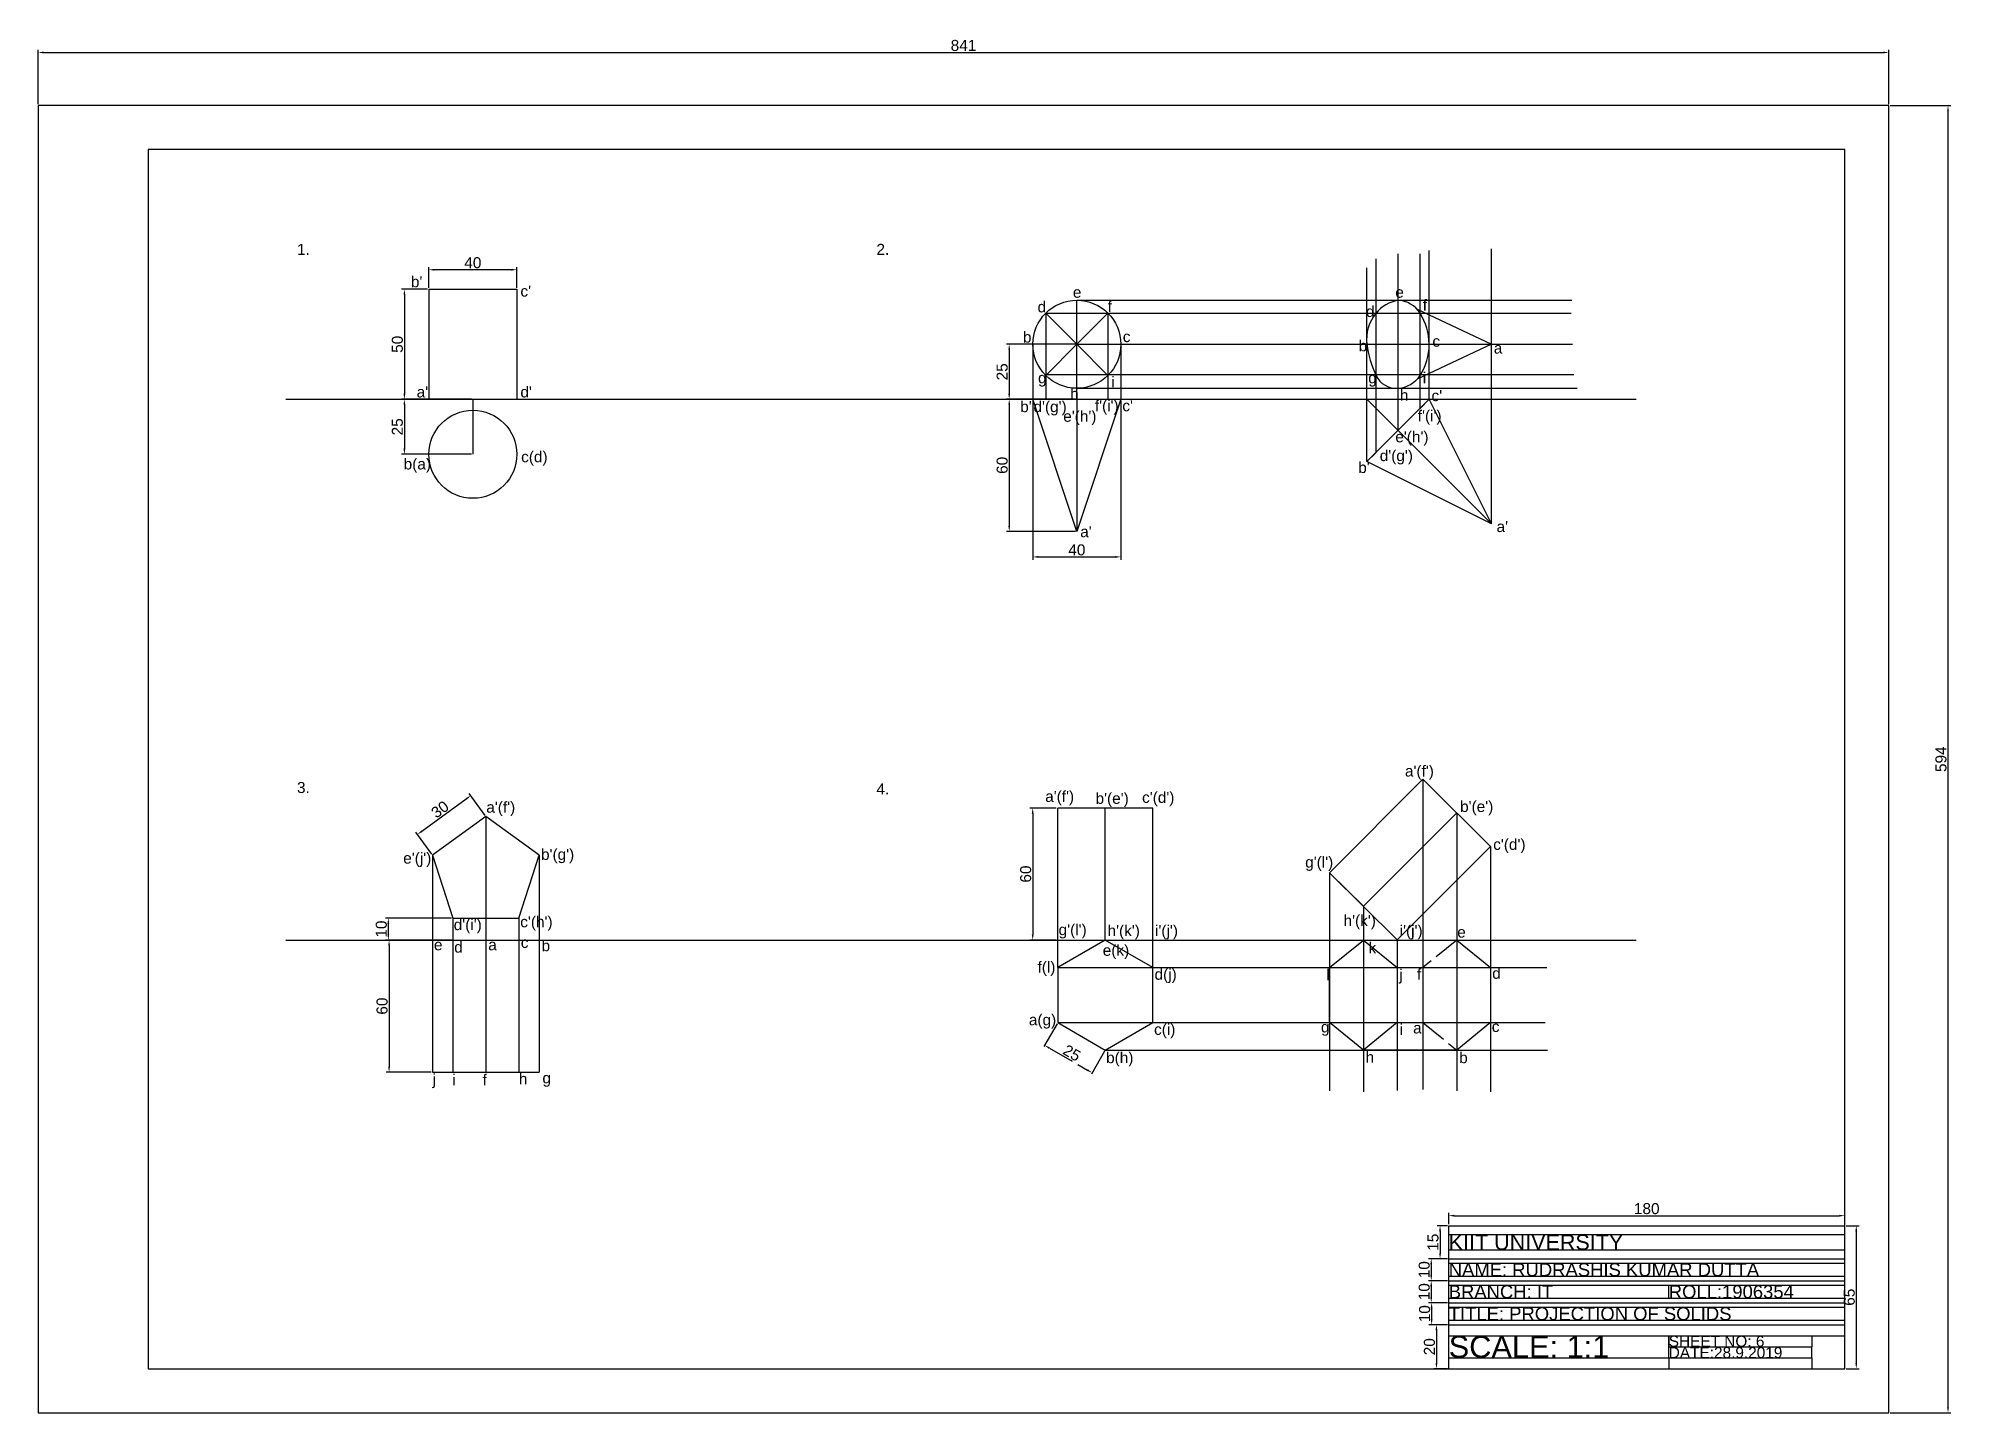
# Model space of a CAD drawing. Header units: millimetres. Extents: x 1519 to 2388, y 1512 to 2136.
import ezdxf

# ---------------------------------------------------------------- set-up
doc = ezdxf.new("R2010")
doc.units = ezdxf.units.MM
doc.linetypes.add('ACAD_ISO02W100', pattern=[15, 12, -3])
doc.styles.get("Standard").update_dxf_attribs({"font": 'arial.ttf', "height": 5})
doc.dimstyles.new('ISO-25', dxfattribs={"dimtxt": 2.5, "dimasz": 2.5, "dimexe": 1.25, "dimexo": 0.625, "dimtad": 1, "dimtxsty": 'Standard', "dimcen": 2.5, "dimadec": 0, "dimazin": 0, "dimtfac": 1, "dimtmove": 0, "dimatfit": 3, "dimfxl": 1, "dimarcsym": 0})

# ---------------------------------------------------------------- blocks, each defined once
blk = doc.blocks.new('*D1')
at = {"color": 0, "lineweight": -2, "transparency": 16777216}
for p, q in [((1518.51, 2106.32), (1518.51, 2131.11)), ((1521.01, 2129.86), (2357.01, 2129.86)), ((2359.51, 2106.32), (2359.51, 2131.11))]:
    blk.add_line(p, q, dxfattribs=at)
at = {"color": 0, "transparency": 16777216}
for points in [[(1521.01, 2130.28), (1521.01, 2129.44), (1518.51, 2129.86)], [(2357.01, 2130.28), (2357.01, 2129.44), (2359.51, 2129.86)]]:
    blk.add_solid(points, dxfattribs=at)
at = {"layer": 'Defpoints', "color": 0, "transparency": 16777216}
for p in [(2359.51, 2129.86), (1518.51, 2105.69), (2359.51, 2105.69)]:
    blk.add_point(p, dxfattribs=at)
at = {"color": 0, "transparency": 16777216, "insert": (1939.01, 2133.04), "char_height": 5, "attachment_point": 5}
blk.add_mtext('841', dxfattribs=at)
blk = doc.blocks.new('*D2')
at = {"color": 0, "lineweight": -2, "transparency": 16777216}
for p, q in [((2360.14, 2105.69), (2387.67, 2105.69)), ((2386.42, 2103.19), (2386.42, 1514.19)), ((2360.14, 1511.69), (2387.67, 1511.69))]:
    blk.add_line(p, q, dxfattribs=at)
at = {"color": 0, "transparency": 16777216}
for points in [[(2386, 2103.19), (2386.84, 2103.19), (2386.42, 2105.69)], [(2386, 1514.19), (2386.84, 1514.19), (2386.42, 1511.69)]]:
    blk.add_solid(points, dxfattribs=at)
at = {"layer": 'Defpoints', "color": 0, "transparency": 16777216}
for p in [(2359.51, 2105.69), (2359.51, 1511.69), (2386.42, 1511.69)]:
    blk.add_point(p, dxfattribs=at)
at = {"color": 0, "transparency": 16777216, "insert": (2383.24, 1808.69), "char_height": 5, "attachment_point": 5, "rotation": 90}
blk.add_mtext('594', dxfattribs=at)
blk = doc.blocks.new('*D3')
at = {"color": 0, "lineweight": -2, "transparency": 16777216}
for p, q in [((2159.51, 1597.32), (2159.51, 1602.5)), ((2162.01, 1601.25), (2337.01, 1601.25)), ((2339.51, 1597.32), (2339.51, 1602.5))]:
    blk.add_line(p, q, dxfattribs=at)
at = {"color": 0, "transparency": 16777216}
for points in [[(2162.01, 1601.67), (2162.01, 1600.84), (2159.51, 1601.25)], [(2337.01, 1601.67), (2337.01, 1600.84), (2339.51, 1601.25)]]:
    blk.add_solid(points, dxfattribs=at)
at = {"layer": 'Defpoints', "color": 0, "transparency": 16777216}
for p in [(2339.51, 1601.25), (2159.51, 1596.69), (2339.51, 1596.69)]:
    blk.add_point(p, dxfattribs=at)
at = {"color": 0, "transparency": 16777216, "insert": (2249.51, 1604.43), "char_height": 5, "attachment_point": 5}
blk.add_mtext('180', dxfattribs=at)
blk = doc.blocks.new('*D4')
at = {"color": 0, "lineweight": -2, "transparency": 16777216}
for p, q in [((2340.14, 1596.69), (2345.99, 1596.69)), ((2344.74, 1594.19), (2344.74, 1534.19)), ((2340.14, 1531.69), (2345.99, 1531.69))]:
    blk.add_line(p, q, dxfattribs=at)
at = {"color": 0, "transparency": 16777216}
for points in [[(2344.32, 1594.19), (2345.15, 1594.19), (2344.74, 1596.69)], [(2344.32, 1534.19), (2345.15, 1534.19), (2344.74, 1531.69)]]:
    blk.add_solid(points, dxfattribs=at)
at = {"layer": 'Defpoints', "color": 0, "transparency": 16777216}
for p in [(2339.51, 1596.69), (2339.51, 1531.69), (2344.74, 1531.69)]:
    blk.add_point(p, dxfattribs=at)
at = {"color": 0, "transparency": 16777216, "insert": (2341.56, 1564.19), "char_height": 5, "attachment_point": 5, "rotation": 90}
blk.add_mtext('65', dxfattribs=at)
blk = doc.blocks.new('*D5')
at = {"color": 0, "lineweight": -2, "transparency": 16777216}
for p, q in [((2158.89, 1596.69), (2154.33, 1596.69)), ((2155.58, 1594.19), (2155.58, 1584.19)), ((2158.89, 1581.69), (2154.33, 1581.69))]:
    blk.add_line(p, q, dxfattribs=at)
at = {"color": 0, "transparency": 16777216}
for points in [[(2155.16, 1594.19), (2155.99, 1594.19), (2155.58, 1596.69)], [(2155.16, 1584.19), (2155.99, 1584.19), (2155.58, 1581.69)]]:
    blk.add_solid(points, dxfattribs=at)
at = {"layer": 'Defpoints', "color": 0, "transparency": 16777216}
for p in [(2159.51, 1596.69), (2155.58, 1581.69), (2159.51, 1581.69)]:
    blk.add_point(p, dxfattribs=at)
at = {"color": 0, "transparency": 16777216, "insert": (2152.4, 1589.19), "char_height": 5, "attachment_point": 5, "rotation": 90}
blk.add_mtext('15', dxfattribs=at)
blk = doc.blocks.new('*D6')
at = {"color": 0, "lineweight": -2, "transparency": 16777216}
for p, q in [((2158.89, 1581.69), (2150.32, 1581.69)), ((2151.57, 1579.19), (2151.57, 1574.19)), ((2158.89, 1571.69), (2150.32, 1571.69))]:
    blk.add_line(p, q, dxfattribs=at)
at = {"color": 0, "transparency": 16777216}
for points in [[(2151.15, 1579.19), (2151.99, 1579.19), (2151.57, 1581.69)], [(2151.15, 1574.19), (2151.99, 1574.19), (2151.57, 1571.69)]]:
    blk.add_solid(points, dxfattribs=at)
at = {"layer": 'Defpoints', "color": 0, "transparency": 16777216}
for p in [(2159.51, 1581.69), (2151.57, 1571.69), (2159.51, 1571.69)]:
    blk.add_point(p, dxfattribs=at)
at = {"color": 0, "transparency": 16777216, "insert": (2148.39, 1576.69), "char_height": 5, "attachment_point": 5, "rotation": 90}
blk.add_mtext('10', dxfattribs=at)
blk = doc.blocks.new('*D7')
at = {"color": 0, "lineweight": -2, "transparency": 16777216}
for p, q in [((2158.89, 1571.69), (2150.32, 1571.69)), ((2151.57, 1569.19), (2151.57, 1564.19)), ((2158.89, 1561.69), (2150.32, 1561.69))]:
    blk.add_line(p, q, dxfattribs=at)
at = {"color": 0, "transparency": 16777216}
for points in [[(2151.15, 1569.19), (2151.99, 1569.19), (2151.57, 1571.69)], [(2151.15, 1564.19), (2151.99, 1564.19), (2151.57, 1561.69)]]:
    blk.add_solid(points, dxfattribs=at)
at = {"layer": 'Defpoints', "color": 0, "transparency": 16777216}
for p in [(2159.51, 1571.69), (2151.57, 1561.69), (2159.51, 1561.69)]:
    blk.add_point(p, dxfattribs=at)
at = {"color": 0, "transparency": 16777216, "insert": (2148.39, 1566.69), "char_height": 5, "attachment_point": 5, "rotation": 90}
blk.add_mtext('10', dxfattribs=at)
blk = doc.blocks.new('*D8')
at = {"color": 0, "lineweight": -2, "transparency": 16777216}
for p, q in [((2158.89, 1561.69), (2150.5, 1561.69)), ((2151.75, 1559.19), (2151.75, 1554.19)), ((2158.89, 1551.69), (2150.5, 1551.69))]:
    blk.add_line(p, q, dxfattribs=at)
at = {"color": 0, "transparency": 16777216}
for points in [[(2151.33, 1559.19), (2152.17, 1559.19), (2151.75, 1561.69)], [(2151.33, 1554.19), (2152.17, 1554.19), (2151.75, 1551.69)]]:
    blk.add_solid(points, dxfattribs=at)
at = {"layer": 'Defpoints', "color": 0, "transparency": 16777216}
for p in [(2159.51, 1561.69), (2151.75, 1551.69), (2159.51, 1551.69)]:
    blk.add_point(p, dxfattribs=at)
at = {"color": 0, "transparency": 16777216, "insert": (2148.57, 1556.69), "char_height": 5, "attachment_point": 5, "rotation": 90}
blk.add_mtext('10', dxfattribs=at)
blk = doc.blocks.new('*D9')
at = {"color": 0, "lineweight": -2, "transparency": 16777216}
for p, q in [((2158.89, 1551.69), (2152.69, 1551.69)), ((2153.94, 1549.19), (2153.94, 1534.19)), ((2158.89, 1531.69), (2152.69, 1531.69))]:
    blk.add_line(p, q, dxfattribs=at)
at = {"color": 0, "transparency": 16777216}
for points in [[(2153.52, 1549.19), (2154.35, 1549.19), (2153.94, 1551.69)], [(2153.52, 1534.19), (2154.35, 1534.19), (2153.94, 1531.69)]]:
    blk.add_solid(points, dxfattribs=at)
at = {"layer": 'Defpoints', "color": 0, "transparency": 16777216}
for p in [(2159.51, 1551.69), (2153.94, 1531.69), (2159.51, 1531.69)]:
    blk.add_point(p, dxfattribs=at)
at = {"color": 0, "transparency": 16777216, "insert": (2150.76, 1541.69), "char_height": 5, "attachment_point": 5, "rotation": 90}
blk.add_mtext('20', dxfattribs=at)
blk = doc.blocks.new('*D10')
at = {"color": 0, "lineweight": -2, "transparency": 16777216}
for p, q in [((1695.4, 2022.24), (1683.66, 2022.24)), ((1684.91, 2019.74), (1684.91, 1974.74)), ((1695.4, 1972.24), (1683.66, 1972.24))]:
    blk.add_line(p, q, dxfattribs=at)
at = {"color": 0, "transparency": 16777216}
for points in [[(1684.49, 2019.74), (1685.32, 2019.74), (1684.91, 2022.24)], [(1684.49, 1974.74), (1685.32, 1974.74), (1684.91, 1972.24)]]:
    blk.add_solid(points, dxfattribs=at)
at = {"layer": 'Defpoints', "color": 0, "transparency": 16777216}
for p in [(1696.02, 2022.24), (1684.91, 1972.24), (1696.02, 1972.24)]:
    blk.add_point(p, dxfattribs=at)
at = {"color": 0, "transparency": 16777216, "insert": (1681.73, 1997.24), "char_height": 5, "attachment_point": 5, "rotation": 90}
blk.add_mtext('50', dxfattribs=at)
blk = doc.blocks.new('*D11')
at = {"color": 0, "lineweight": -2, "transparency": 16777216}
for p, q in [((1696.02, 2022.87), (1696.02, 2032.36)), ((1733.52, 2031.11), (1698.52, 2031.11)), ((1736.02, 2022.87), (1736.02, 2032.36))]:
    blk.add_line(p, q, dxfattribs=at)
at = {"color": 0, "transparency": 16777216}
for points in [[(1698.52, 2031.52), (1698.52, 2030.69), (1696.02, 2031.11)], [(1733.52, 2031.52), (1733.52, 2030.69), (1736.02, 2031.11)]]:
    blk.add_solid(points, dxfattribs=at)
at = {"layer": 'Defpoints', "color": 0, "transparency": 16777216}
for p in [(1696.02, 2031.11), (1696.02, 2022.24), (1736.02, 2022.24)]:
    blk.add_point(p, dxfattribs=at)
at = {"color": 0, "transparency": 16777216, "insert": (1716.02, 2034.29), "char_height": 5, "attachment_point": 5}
blk.add_mtext('40', dxfattribs=at)
blk = doc.blocks.new('*D12')
at = {"color": 0, "lineweight": -2, "transparency": 16777216}
for p, q in [((1715.4, 1972.24), (1683.66, 1972.24)), ((1684.91, 1969.74), (1684.91, 1949.74)), ((1715.4, 1947.24), (1683.66, 1947.24))]:
    blk.add_line(p, q, dxfattribs=at)
at = {"color": 0, "transparency": 16777216}
for points in [[(1684.49, 1969.74), (1685.32, 1969.74), (1684.91, 1972.24)], [(1684.49, 1949.74), (1685.32, 1949.74), (1684.91, 1947.24)]]:
    blk.add_solid(points, dxfattribs=at)
at = {"layer": 'Defpoints', "color": 0, "transparency": 16777216}
for p in [(1716.02, 1972.24), (1684.91, 1947.24), (1716.02, 1947.24)]:
    blk.add_point(p, dxfattribs=at)
at = {"color": 0, "transparency": 16777216, "insert": (1681.73, 1959.74), "char_height": 5, "attachment_point": 5, "rotation": 90}
blk.add_mtext('25', dxfattribs=at)
blk = doc.blocks.new('*D13')
at = {"color": 0, "lineweight": -2, "transparency": 16777216}
for p, q in [((1989.9, 1972.24), (1958.52, 1972.24)), ((1959.77, 1969.74), (1959.77, 1914.74)), ((1989.9, 1912.24), (1958.52, 1912.24))]:
    blk.add_line(p, q, dxfattribs=at)
at = {"color": 0, "transparency": 16777216}
for points in [[(1959.36, 1969.74), (1960.19, 1969.74), (1959.77, 1972.24)], [(1959.36, 1914.74), (1960.19, 1914.74), (1959.77, 1912.24)]]:
    blk.add_solid(points, dxfattribs=at)
at = {"layer": 'Defpoints', "color": 0, "transparency": 16777216}
for p in [(1990.52, 1972.24), (1959.77, 1912.24), (1990.52, 1912.24)]:
    blk.add_point(p, dxfattribs=at)
at = {"color": 0, "transparency": 16777216, "insert": (1956.59, 1942.24), "char_height": 5, "attachment_point": 5, "rotation": 90}
blk.add_mtext('60', dxfattribs=at)
blk = doc.blocks.new('*D14')
at = {"color": 0, "lineweight": -2, "transparency": 16777216}
for p, q in [((1989.9, 1997.24), (1958.52, 1997.24)), ((1959.77, 1994.74), (1959.77, 1974.74)), ((1989.9, 1972.24), (1958.52, 1972.24))]:
    blk.add_line(p, q, dxfattribs=at)
at = {"color": 0, "transparency": 16777216}
for points in [[(1959.36, 1994.74), (1960.19, 1994.74), (1959.77, 1997.24)], [(1959.36, 1974.74), (1960.19, 1974.74), (1959.77, 1972.24)]]:
    blk.add_solid(points, dxfattribs=at)
at = {"layer": 'Defpoints', "color": 0, "transparency": 16777216}
for p in [(1990.52, 1997.24), (1959.77, 1972.24), (1990.52, 1972.24)]:
    blk.add_point(p, dxfattribs=at)
at = {"color": 0, "transparency": 16777216, "insert": (1956.59, 1984.74), "char_height": 5, "attachment_point": 5, "rotation": 90}
blk.add_mtext('25', dxfattribs=at)
blk = doc.blocks.new('*D15')
at = {"color": 0, "lineweight": -2, "transparency": 16777216}
for p, q in [((1970.52, 1971.62), (1970.52, 1899.36)), ((2010.52, 1971.62), (2010.52, 1899.36)), ((1973.02, 1900.61), (2008.02, 1900.61))]:
    blk.add_line(p, q, dxfattribs=at)
at = {"color": 0, "transparency": 16777216}
for points in [[(1973.02, 1901.03), (1973.02, 1900.19), (1970.52, 1900.61)], [(2008.02, 1901.03), (2008.02, 1900.19), (2010.52, 1900.61)]]:
    blk.add_solid(points, dxfattribs=at)
at = {"layer": 'Defpoints', "color": 0, "transparency": 16777216}
for p in [(1970.52, 1972.24), (2010.52, 1972.24), (2010.52, 1900.61)]:
    blk.add_point(p, dxfattribs=at)
at = {"color": 0, "transparency": 16777216, "insert": (1990.52, 1903.79), "char_height": 5, "attachment_point": 5}
blk.add_mtext('40', dxfattribs=at)
blk = doc.blocks.new('*D16')
at = {"color": 0, "lineweight": -2, "transparency": 16777216}
for p, q in [((1692.84, 1775.95), (1713.06, 1790.64)), ((1721.58, 1783.17), (1714.35, 1793.12)), ((1697.31, 1765.53), (1690.08, 1775.49))]:
    blk.add_line(p, q, dxfattribs=at)
at = {"color": 0, "transparency": 16777216}
for points in [[(1712.82, 1790.98), (1713.31, 1790.31), (1715.08, 1792.11)], [(1692.59, 1776.29), (1693.08, 1775.61), (1690.81, 1774.48)]]:
    blk.add_solid(points, dxfattribs=at)
at = {"layer": 'Defpoints', "color": 0, "transparency": 16777216}
for p in [(1715.08, 1792.11), (1721.95, 1782.66), (1697.68, 1765.03)]:
    blk.add_point(p, dxfattribs=at)
at = {"color": 0, "transparency": 16777216, "insert": (1701.08, 1785.87), "char_height": 5, "attachment_point": 5, "rotation": 36}
blk.add_mtext('30', dxfattribs=at)
blk = doc.blocks.new('*D17')
at = {"color": 0, "lineweight": -2, "transparency": 16777216}
for p, q in [((1706.33, 1736.49), (1676.36, 1736.49)), ((1677.61, 1733.99), (1677.61, 1728.99)), ((1706.33, 1726.49), (1676.36, 1726.49))]:
    blk.add_line(p, q, dxfattribs=at)
at = {"color": 0, "transparency": 16777216}
for points in [[(1677.2, 1733.99), (1678.03, 1733.99), (1677.61, 1736.49)], [(1677.2, 1728.99), (1678.03, 1728.99), (1677.61, 1726.49)]]:
    blk.add_solid(points, dxfattribs=at)
at = {"layer": 'Defpoints', "color": 0, "transparency": 16777216}
for p in [(1706.95, 1736.49), (1677.61, 1726.49), (1706.95, 1726.49)]:
    blk.add_point(p, dxfattribs=at)
at = {"color": 0, "transparency": 16777216, "insert": (1674.43, 1731.49), "char_height": 5, "attachment_point": 5, "rotation": 90}
blk.add_mtext('10', dxfattribs=at)
blk = doc.blocks.new('*D18')
at = {"color": 0, "lineweight": -2, "transparency": 16777216}
for p, q in [((1697.06, 1726.49), (1676.7, 1726.49)), ((1677.95, 1723.99), (1677.95, 1668.99)), ((1697.06, 1666.49), (1676.7, 1666.49))]:
    blk.add_line(p, q, dxfattribs=at)
at = {"color": 0, "transparency": 16777216}
for points in [[(1677.54, 1723.99), (1678.37, 1723.99), (1677.95, 1726.49)], [(1677.54, 1668.99), (1678.37, 1668.99), (1677.95, 1666.49)]]:
    blk.add_solid(points, dxfattribs=at)
at = {"layer": 'Defpoints', "color": 0, "transparency": 16777216}
for p in [(1697.68, 1726.49), (1677.95, 1666.49), (1697.68, 1666.49)]:
    blk.add_point(p, dxfattribs=at)
at = {"color": 0, "transparency": 16777216, "insert": (1674.78, 1696.49), "char_height": 5, "attachment_point": 5, "rotation": 90}
blk.add_mtext('60', dxfattribs=at)
blk = doc.blocks.new('*D21')
at = {"color": 0, "linetype": 'ACAD_ISO02W100', "lineweight": -2, "transparency": 16777216}
for p, q in [((1981.5, 1688.45), (1975.23, 1677.59)), ((1978.02, 1677.43), (1995.34, 1667.43)), ((2003.15, 1675.95), (1996.88, 1665.09))]:
    blk.add_line(p, q, dxfattribs=at)
at = {"color": 0, "linetype": 'ACAD_ISO02W100', "transparency": 16777216}
for points in [[(1978.22, 1677.79), (1977.81, 1677.06), (1975.85, 1678.68)], [(1995.55, 1667.79), (1995.13, 1667.06), (1997.5, 1666.18)]]:
    blk.add_solid(points, dxfattribs=at)
at = {"layer": 'Defpoints', "color": 0, "linetype": 'ACAD_ISO02W100', "transparency": 16777216}
for p in [(1981.81, 1688.99), (2003.46, 1676.49), (1997.5, 1666.18)]:
    blk.add_point(p, dxfattribs=at)
at = {"color": 0, "linetype": 'ACAD_ISO02W100', "transparency": 16777216, "insert": (1988.27, 1675.18), "char_height": 5, "attachment_point": 5, "rotation": 330}
blk.add_mtext('25', dxfattribs=at)
blk = doc.blocks.new('*D22')
at = {"color": 0, "lineweight": -2, "transparency": 16777216}
for p, q in [((1981.18, 1786.49), (1969.21, 1786.49)), ((1970.46, 1783.99), (1970.46, 1728.99)), ((1981.18, 1726.49), (1969.21, 1726.49))]:
    blk.add_line(p, q, dxfattribs=at)
at = {"color": 0, "transparency": 16777216}
for points in [[(1970.04, 1783.99), (1970.87, 1783.99), (1970.46, 1786.49)], [(1970.04, 1728.99), (1970.87, 1728.99), (1970.46, 1726.49)]]:
    blk.add_solid(points, dxfattribs=at)
at = {"layer": 'Defpoints', "color": 0, "transparency": 16777216}
for p in [(1981.81, 1786.49), (1970.46, 1726.49), (1981.81, 1726.49)]:
    blk.add_point(p, dxfattribs=at)
at = {"color": 0, "transparency": 16777216, "insert": (1967.28, 1756.49), "char_height": 5, "attachment_point": 5, "rotation": 90}
blk.add_mtext('60', dxfattribs=at)

msp = doc.modelspace()

# ---------------------------------------------------------------- linework, layer by layer
for p, q in [((2359.514, 2105.694), (1518.514, 2105.694)), ((1518.514, 2105.694), (1518.514, 1511.694)), ((2359.514, 1511.694), (2359.514, 2105.694)), ((2339.514, 2085.694), (1568.514, 2085.694)), ((1568.514, 2085.694), (1568.514, 1531.694)), ((2339.514, 1531.694), (2339.514, 2085.694)), ((2126.488, 1948.102), (2126.488, 2036.102)), ((2136.486, 1958.101), (2136.486, 2038.379)), ((2146.485, 1968.099), (2146.485, 2038.379)), ((2150.628, 1972.243), (2150.628, 2039.835)), ((2178.915, 1915.677), (2178.915, 2040.667)), ((2122.344, 1943.959), (2122.344, 2031.959)), ((1696.023, 2022.243), (1696.023, 1972.243)), ((1696.023, 2022.243), (1736.023, 2022.243)), ((1736.023, 2022.243), (1736.023, 1972.243)), ((1990.524, 1997.243), (1990.524, 2017.243)), ((1990.524, 2017.243), (2215.524, 2017.243)), ((1990.524, 1997.243), (1976.382, 2011.385)), ((1976.382, 2011.385), (1976.382, 1972.243)), ((1976.382, 2011.385), (2215.184, 2011.385)), ((1990.524, 1997.243), (2004.667, 2011.385)), ((2004.667, 2011.385), (2004.667, 1972.243)), ((2145.142, 2013.163), (2178.915, 1997.243)), ((1990.524, 1997.243), (1970.524, 1997.243)), ((1970.524, 1997.243), (1970.524, 1972.243)), ((1990.524, 1997.243), (1976.382, 1983.101)), ((1990.524, 1972.243), (1990.524, 1997.243)), ((1990.524, 1997.243), (1990.524, 1997.243)), ((1990.524, 1997.243), (2004.667, 1983.101)), ((1990.524, 1997.243), (2215.808, 1997.243)), ((2010.524, 1997.243), (2010.524, 1972.243)), ((2178.915, 1997.243), (2145.152, 1981.403)), ((1976.841, 1983.56), (2216.433, 1983.56)), ((1990.524, 1977.229), (2217.89, 1977.229)), ((1630.994, 1972.243), (2244.721, 1972.243)), ((1716.023, 1972.243), (1716.023, 1947.243)), ((1990.524, 1912.243), (1970.524, 1972.243)), ((1990.524, 1972.243), (1990.524, 1912.243)), ((2010.524, 1972.243), (1990.524, 1912.243)), ((2136.486, 1958.101), (2122.342, 1972.243)), ((2150.628, 1972.243), (2122.344, 1943.959)), ((2150.628, 1972.243), (2146.485, 1968.099)), ((2178.915, 1915.677), (2150.628, 1972.243)), ((2136.486, 1958.101), (2178.915, 1915.677)), ((2122.344, 1943.959), (2126.488, 1948.102)), ((2178.915, 1915.677), (2122.344, 1943.959)), ((2105.393, 1757.128), (2147.819, 1799.554)), ((2178.474, 1768.974), (2147.819, 1799.554)), ((2147.819, 1799.554), (2147.819, 1658.571)), ((1721.952, 1782.66), (1721.952, 1726.495)), ((1981.809, 1726.495), (1981.809, 1786.495)), ((2025.11, 1786.495), (1981.809, 1786.495)), ((2003.46, 1726.495), (2003.46, 1786.495)), ((2025.11, 1726.495), (2025.11, 1786.495)), ((2120.721, 1741.838), (2163.147, 1784.264)), ((2163.147, 1784.264), (2163.147, 1657.918)), ((1697.682, 1765.026), (1697.682, 1726.495)), ((1746.223, 1765.026), (1746.223, 1726.495)), ((2136.048, 1726.547), (2178.474, 1768.974)), ((2178.474, 1768.974), (2178.474, 1657.482)), ((2105.393, 1757.128), (2136.048, 1726.547)), ((2105.393, 1757.128), (2120.721, 1741.838)), ((2105.393, 1757.128), (2105.393, 1657.918)), ((2120.721, 1741.838), (2120.721, 1657.482)), ((1706.952, 1736.495), (1706.952, 1666.495)), ((1736.952, 1736.495), (1736.952, 1666.495)), ((1630.994, 1726.495), (2244.721, 1726.495)), ((1697.682, 1726.495), (1697.682, 1666.495)), ((1721.952, 1726.495), (1721.952, 1666.495)), ((1746.223, 1726.495), (1746.223, 1666.495)), ((1981.809, 1713.995), (1981.809, 1726.495)), ((2025.11, 1713.995), (2025.11, 1726.495)), ((2105.393, 1713.995), (2120.721, 1726.495)), ((2120.721, 1726.495), (2136.101, 1713.995)), ((2120.721, 1726.495), (2163.147, 1726.495)), ((2120.721, 1726.495), (2163.147, 1726.495)), ((2136.101, 1726.495), (2136.101, 1658.135)), ((2163.147, 1726.495), (2178.474, 1713.995)), ((1981.809, 1713.995), (2204.152, 1713.995)), ((2105.393, 1688.995), (2105.393, 1713.995)), ((2136.101, 1713.995), (2136.101, 1688.995)), ((2136.101, 1713.995), (2178.474, 1713.995)), ((2178.474, 1713.995), (2178.474, 1688.995)), ((1981.809, 1688.995), (2203.28, 1688.995)), ((2120.721, 1676.495), (2105.393, 1688.995)), ((2136.101, 1688.995), (2120.721, 1676.495)), ((2136.101, 1688.995), (2178.474, 1688.995)), ((2178.474, 1688.995), (2163.147, 1676.495)), ((2003.46, 1676.495), (2204.37, 1676.495)), ((2163.147, 1676.495), (2120.721, 1676.495)), ((2120.721, 1676.495), (2163.147, 1676.495)), ((1697.682, 1666.495), (1746.223, 1666.495)), ((2159.514, 1596.694), (2339.514, 1596.694)), ((2159.514, 1531.694), (2159.514, 1596.694)), ((2159.514, 1592.694), (2339.514, 1592.694)), ((2159.514, 1585.694), (2339.514, 1585.694)), ((2159.514, 1581.694), (2339.514, 1581.694)), ((2159.514, 1581.694), (2339.514, 1581.694)), ((2159.514, 1579.694), (2339.514, 1579.694)), ((2159.514, 1573.694), (2339.514, 1573.694)), ((2159.514, 1571.694), (2339.514, 1571.694)), ((2159.514, 1569.694), (2339.514, 1569.694)), ((2259.514, 1563.694), (2259.514, 1569.694)), ((2159.514, 1563.694), (2339.514, 1563.694)), ((2159.514, 1561.694), (2339.514, 1561.694)), ((2159.514, 1559.694), (2339.514, 1559.694)), ((2159.514, 1553.694), (2339.514, 1553.694)), ((2159.514, 1551.694), (2339.514, 1551.694)), ((2159.514, 1546.694), (2339.514, 1546.694)), ((2259.514, 1541.694), (2259.514, 1546.694)), ((2259.514, 1546.694), (2259.514, 1541.694)), ((2259.514, 1541.694), (2324.514, 1541.694)), ((2259.514, 1536.694), (2259.514, 1541.694)), ((2324.514, 1546.694), (2324.514, 1541.694)), ((2324.514, 1536.694), (2324.514, 1541.694)), ((1568.514, 1531.694), (2339.514, 1531.694)), ((2159.514, 1536.694), (2324.514, 1536.694)), ((2259.514, 1536.694), (2324.514, 1536.694)), ((2259.514, 1536.694), (2259.514, 1531.694)), ((2324.514, 1536.694), (2324.514, 1531.694)), ((1518.514, 1511.694), (2359.514, 1511.694))]:
    msp.add_line(p, q)
at = {"linetype": 'ACAD_ISO02W100'}
for p, q in [((2163.147, 1726.495), (2147.819, 1713.995)), ((2147.819, 1713.995), (2147.819, 1688.995)), ((2147.819, 1688.995), (2163.147, 1676.495))]:
    msp.add_line(p, q, dxfattribs=at)
for points in [[(1706.952, 1736.495), (1736.952, 1736.495), (1746.223, 1765.026), (1721.952, 1782.66), (1697.682, 1765.026)], [(2003.46, 1726.495), (1981.809, 1713.995), (1981.809, 1688.995), (2003.46, 1676.495), (2025.11, 1688.995), (2025.11, 1713.995)]]:
    msp.add_lwpolyline(points, close=True)
for centre in [(1990.524, 1997.243), (1716.023, 1947.243)]:
    msp.add_circle(centre, 20)
for centre, radius, start, end in [((2139.776, 2000.165), 17.392, 100.905066, 139.824869), ((2135.908, 2004.794), 12.462, 31.929415, 87.340651), ((2140.414, 1999.627), 18.227, 139.824869, 187.513962), ((2123.229, 1996.893), 27.402, 0.731754, 31.929415), ((2170.005, 2003.529), 48.073, 187.513962, 205.147207), ((2125.518, 1996.922), 25.113, 326.607077, 0.731754), ((2135.75, 1987.449), 10.233, 205.147207, 274.122858), ((2135.544, 1990.313), 13.104, 274.122858, 326.607077)]:
    msp.add_arc(centre, radius, start, end)

# ---------------------------------------------------------------- texts
at = {"attachment_point": 1}
for s, insert, char_height, width in [('1.', (1636.105, 2042.89), 5, 6.8781), ('2.', (1899.434, 2042.89), 5, 6.8781), ("b'", (1687.855, 2028.162), 5, 7.2057), ("c'", (1737.64, 2023.908), 5, 5), ('d', (1972.678, 2016.748), 5, 6.03664), ('e', (1988.707, 2023.404), 5, 3.53862), ('f', (2004.527, 2016.956), 5, 5.82855), ('e', (2135.251, 2023.404), 5, 3.53862), ('f', (2147.74, 2017.58), 5, 5.82855), ('d', (2121.929, 2014.668), 5, 6.03664), ('b', (1966.017, 2003.02), 5, 6.03664), ('c', (2011.396, 2003.228), 5, 4.37138), ('b', (2118.598, 1999.068), 5, 6.03664), ('c', (2152.112, 2001.148), 5, 4.37138), ('a', (2180.005, 1998.028), 5, 5.62033), ('g', (1972.886, 1984.509), 5, 3.95506), ('i', (2006.192, 1982.637), 5, 4.37138), ('g', (2122.969, 1984.509), 5, 3.95506), ('i', (2147.74, 1984.509), 5, 4.37138), ("a'", (1690.475, 1978.09), 5, 7.20557), ("d'", (1737.64, 1978.09), 5, 10.80849), ('h', (1987.458, 1977.229), 5, 4.16316), ('h', (2137.332, 1976.605), 5, 4.16316), ("c'", (2151.695, 1976.397), 5, 5.20401), ("b'", (1964.768, 1971.405), 5, 5.20401), ("d'(g')", (1970.805, 1971.405), 5, 5.41223), ("e'(h')", (1984.335, 1967.037), 5, 4.37138), ("f'(i')", (1998.698, 1971.821), 5, 6.45296), ("c'", (2011.188, 1971.821), 5, 5.20401), ("f'(i')", (2145.451, 1967.245), 5, 6.45296), ("e'(h')", (2135.251, 1957.678), 5, 4.37138), ('c(d)', (1737.967, 1948.636), 5, 8.84343), ("d'(g')", (2128.173, 1949.15), 5, 5.41223), ('b(a)', (1684.58, 1945.363), 5, 7.86077), ("b'", (2118.39, 1943.742), 5, 5.20401), ("a'", (1992.037, 1914.586), 5, 4.16329), ("a'", (2181.254, 1916.911), 5, 4.16329), ("a'(f')", (2139.624, 1805.824), 5, 6.10397), ('3.', (1636.105, 1798.316), 5, 6.8781), ('4.', (1899.434, 1797.652), 5, 6.8781), ("a'(f')", (1976.125, 1794.279), 5, 6.10397), ("b'(e')", (1999.015, 1793.408), 5, 6.53997), ("c'(d')", (2020.161, 1793.843), 5, 3.26998), ("a'(f')", (1722.129, 1789.377), 5, 5.57652), ("b'(e')", (2164.694, 1789.704), 5, 6.53997), ("e'(j')", (1684.38, 1766.231), 5, 5.14755), ("b'(g')", (1747.009, 1767.946), 5, 5.14755), ("g'(l')", (2094.28, 1764.436), 5, 4.57798), ("c'(d')", (2179.736, 1772.496), 5, 3.26998), ("d'(i')", (1707.33, 1736.013), 5, 7.07789), ("c'(h')", (1737.571, 1737.299), 5, 6.43444), ("g'(l')", (1982.229, 1733.721), 5, 4.57798), ("h'(k')", (2004.465, 1733.286), 5, 2.83399), ("i'(j')", (2026.046, 1733.286), 5, 3.70598), ("h'(k')", (2111.72, 1737.86), 5, 2.83399), ("i'(j')", (2137.226, 1733.286), 5, 3.70598), ('e', (2163.386, 1732.632), 5, 5.01397), ('e', (1698.342, 1726.864), 5, 9.55242), ('d', (1707.564, 1725.792), 5, 6.482), ('a', (1723.007, 1726.864), 5, 11.25821), ('c', (1737.806, 1727.935), 5, 6.14085), ('b', (1747.243, 1726.435), 5, 7.50548), ('e(k)', (2002.285, 1724.354), 5, 5.01397), ('k', (2123.056, 1725.444), 5, 5.01397), ('f(l)', (1972.637, 1716.73), 5, 5.66797), ('d(j)', (2025.828, 1713.463), 5, 4.14198), ('l', (2103.872, 1713.245), 5, 3.26998), ('j', (2137.008, 1713.245), 5, 4.35997), ('f', (2145.074, 1713.463), 5, 5.66797), ('d', (2179.3, 1713.898), 5, 4.14198), ('a(g)', (1968.713, 1692.768), 5, 4.14198), ('c(i)', (2025.611, 1688.412), 5, 2.83398), ('g', (2101.474, 1689.501), 5, 5), ('i', (2137.226, 1688.412), 5, 4.79597), ('a', (2143.33, 1689.065), 5, 4.14198), ('c', (2179.082, 1689.719), 5, 2.83398), ('b(h)', (2003.811, 1675.56), 5, 4.35998), ('h', (2121.748, 1675.777), 5, 4.79597), ('b', (2164.258, 1675.56), 5, 4.35998), ('j', (1697.679, 1665.698), 5, 6.82316), ('i', (1706.687, 1665.483), 5, 8.52895), ('f', (1720.414, 1665.483), 5, 8.87011), ('h', (1736.929, 1665.912), 5, 7.84664), ('g', (1747.653, 1666.341), 5, 7.84664), ('NAME: RUDRASHIS KUMAR DUTTA', (2159.514, 1579.694), 6, 179.11214), ('BRANCH: IT', (2159.514, 1569.694), 6, 100), ('ROLL:1906354', (2259.514, 1569.694), 6, 80), ('TITLE: PROJECTION OF SOLIDS', (2159.514, 1559.694), 6, 180), ('SCALE: 1:1', (2159.514, 1546.694), 10, 100), ('SHEET NO: 6', (2259.514, 1546.694), 5, 65), ('DATE:28.9.2019', (2259.514, 1541.52), 5, 65)]:
    msp.add_mtext(s, dxfattribs=dict(at, insert=insert, char_height=char_height, width=width))
at = {"insert": (2159.514, 1592.694), "char_height": 7, "attachment_point": 1}
msp.add_mtext_dynamic_manual_height_columns('KIIT UNIVERSITY', width=90, gutter_width=35, heights=[0], dxfattribs=at)

# ---------------------------------------------------------------- dimensions: what is measured, and where the dimension line sits
for base, p1, p2, picture, middle in [((2359.514, 2129.861), (1518.514, 2105.694), (2359.514, 2105.694), '*D1', (1939.014, 2133.039)), ((1696.023, 2031.108), (1736.023, 2022.243), (1696.023, 2022.243), '*D11', (1716.023, 2034.286)), ((2339.514, 1601.253), (2159.514, 1596.694), (2339.514, 1596.694), '*D3', (2249.514, 1604.431))]:
    dim = msp.add_linear_dim(base=base, p1=p1, p2=p2, dimstyle='ISO-25')
    dim.commit()
    dim.dimension.update_dxf_attribs({"geometry": picture, "text_midpoint": middle})
for base, p1, p2, picture, middle in [((2386.421, 1511.694), (2359.514, 2105.694), (2359.514, 1511.694), '*D2', (2383.243, 1808.694)), ((1684.907, 1972.243), (1696.023, 2022.243), (1696.023, 1972.243), '*D10', (1681.73, 1997.243)), ((1959.772, 1972.243), (1990.524, 1997.243), (1990.524, 1972.243), '*D14', (1956.595, 1984.743)), ((1684.907, 1947.243), (1716.023, 1972.243), (1716.023, 1947.243), '*D12', (1681.73, 1959.743)), ((1959.772, 1912.243), (1990.524, 1972.243), (1990.524, 1912.243), '*D13', (1956.595, 1942.243)), ((1970.457, 1726.495), (1981.809, 1786.495), (1981.809, 1726.495), '*D22', (1967.279, 1756.495)), ((1677.613, 1726.495), (1706.952, 1736.495), (1706.952, 1726.495), '*D17', (1674.435, 1731.495)), ((1677.954, 1666.495), (1697.682, 1726.495), (1697.682, 1666.495), '*D18', (1674.776, 1696.495)), ((2155.578, 1581.694), (2159.514, 1596.694), (2159.514, 1581.694), '*D5', (2152.4, 1589.194)), ((2344.736, 1531.694), (2339.514, 1596.694), (2339.514, 1531.694), '*D4', (2341.559, 1564.194)), ((2151.569, 1571.694), (2159.514, 1581.694), (2159.514, 1571.694), '*D6', (2148.391, 1576.694)), ((2151.569, 1561.694), (2159.514, 1571.694), (2159.514, 1561.694), '*D7', (2148.391, 1566.694)), ((2151.751, 1551.694), (2159.514, 1561.694), (2159.514, 1551.694), '*D8', (2148.573, 1556.694)), ((2153.938, 1531.694), (2159.514, 1551.694), (2159.514, 1531.694), '*D9', (2150.76, 1541.694))]:
    dim = msp.add_linear_dim(base=base, p1=p1, p2=p2, angle=90, dimstyle='ISO-25')
    dim.commit()
    dim.dimension.update_dxf_attribs({"geometry": picture, "text_midpoint": middle})
dim = msp.add_linear_dim(base=(2010.524, 1900.611), p1=(1970.524, 1972.243), p2=(2010.524, 1972.243), dimstyle='ISO-25')
dim.commit()
dim.dimension.update_dxf_attribs({"geometry": '*D15', "text_midpoint": (1990.524, 1900.611), "dimtype": 160})
dim = msp.add_aligned_dim(p1=(1697.682, 1765.026), p2=(1721.952, 1782.66), distance=11.684, dimstyle='ISO-25')
dim.commit()
dim.dimension.update_dxf_attribs({"geometry": '*D16', "text_midpoint": (1701.08, 1785.868)})
at = {"linetype": 'ACAD_ISO02W100'}
dim = msp.add_aligned_dim(p1=(1981.809, 1688.995), p2=(2003.46, 1676.495), distance=-11.916, dimstyle='ISO-25', dxfattribs=at)
dim.commit()
dim.dimension.update_dxf_attribs({"geometry": '*D21', "text_midpoint": (1988.266, 1675.177)})

doc.saveas('drawing.dxf')
